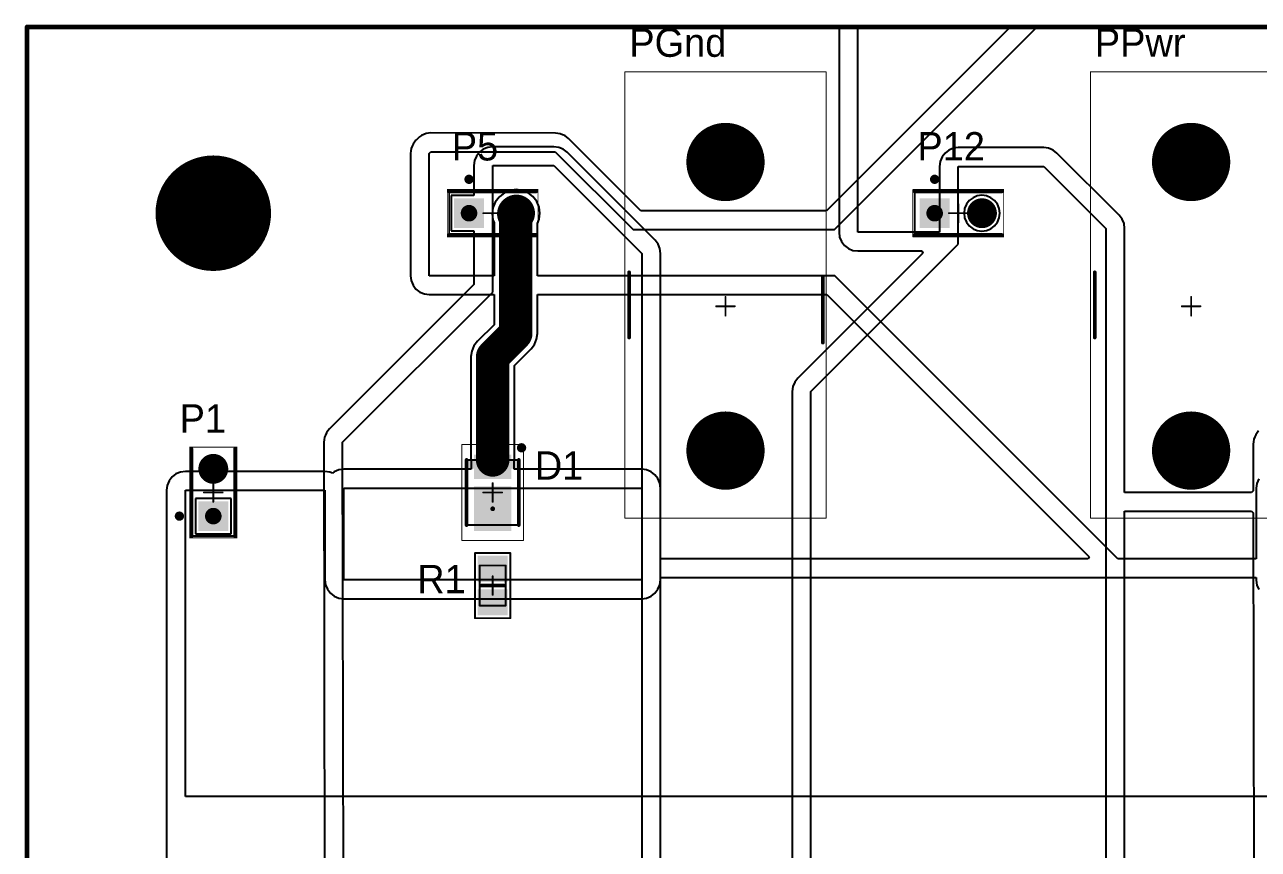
# Model space of a CAD drawing. Header units: millimetres. Extents: x -0.01 to 7.88, y -0.01 to 7.88.
# Drawn here: x -0.005 to 2.603, y 6.135 to 7.879 of the extents above; entities that cross this region are included whole.
import ezdxf

# ---------------------------------------------------------------- set-up
doc = ezdxf.new("R2010")
doc.units = ezdxf.units.MM
doc.header["$MEASUREMENT"] = 0
for name, color, linetype in [('BottomLayer', 5, 'Continuous'), ('BottomSolder', 6, 'Continuous'), ('Mechanical13', 56, 'Continuous'), ('Mechanical15', 56, 'Continuous'), ('Mechanical2', 216, 'Continuous'), ('MultiLayer', 9, 'Continuous'), ('PadHoleLayer', 156, 'Continuous'), ('TopLayer', 1, 'Continuous'), ('TopOverlay', 2, 'Continuous'), ('TopPaste', 8, 'Continuous'), ('TopSolder', 216, 'Continuous')]:
    doc.layers.add(name, color=color, linetype=linetype)

# ---------------------------------------------------------------- blocks, each defined once
blk = doc.blocks.new('B_____________1')
at = {"layer": 'BottomLayer', "const_width": 0.0787401}
for points in [[(-0.3444882, 0, 1), (-0.265748, 0, 1)], [(0.265748, 0, 1), (0.3444882, 0, 1)]]:
    blk.add_lwpolyline(points, format="xyb", close=True, dxfattribs=at)
at = {"layer": 'BottomSolder', "const_width": 0.0827401}
for points in [[(-0.3464882, 0, 1), (-0.263748, 0, 1)], [(0.263748, 0, 1), (0.3464882, 0, 1)]]:
    blk.add_lwpolyline(points, format="xyb", close=True, dxfattribs=at)
at = {"layer": 'Mechanical15'}
for points, const_width in [([(-0.4478346, 0.2125984), (0.496063, 0.2125984)], 0.0019685), ([(-0.4478346, 0.2125984), (-0.4478346, -0.2125984)], 0.0019685), ([(0.496063, 0.2125984), (0.496063, -0.2125984)], 0.0019685), ([(-0.0196851, 0), (0.019685, 0)], 0.003937), ([(0, 0.019685), (0, -0.0196851)], 0.003937), ([(-0.4478346, -0.2125984), (0.496063, -0.2125984)], 0.0019685)]:
    blk.add_lwpolyline(points, dxfattribs=dict(at, const_width=const_width))
for points, const_width in [([(-0.4483267, 0.2125984, 1), (-0.4473425, 0.2125984, 1)], 0.0009842), ([(-0.4483267, 0.2125984, 1), (-0.4473425, 0.2125984, 1)], 0.0009842), ([(0.4955709, 0.2125984, 1), (0.4965551, 0.2125984, 1)], 0.0009842), ([(0.4955709, 0.2125984, 1), (0.4965551, 0.2125984, 1)], 0.0009842), ([(-0.0206693, 0, 1), (-0.0187009, 0, 1)], 0.0019685), ([(-0.0009842, 0.019685, 1), (0.0009842, 0.019685, 1)], 0.0019685), ([(0.0187008, 0, 1), (0.0206692, 0, 1)], 0.0019685), ([(-0.0009842, -0.0196851, 1), (0.0009842, -0.0196851, 1)], 0.0019685), ([(-0.4483267, -0.2125984, 1), (-0.4473425, -0.2125984, 1)], 0.0009842), ([(-0.4483267, -0.2125984, 1), (-0.4473425, -0.2125984, 1)], 0.0009842), ([(0.4955709, -0.2125984, 1), (0.4965551, -0.2125984, 1)], 0.0009842), ([(0.4955709, -0.2125984, 1), (0.4965551, -0.2125984, 1)], 0.0009842)]:
    blk.add_lwpolyline(points, format="xyb", close=True, dxfattribs=dict(at, const_width=const_width))
at = {"layer": 'MultiLayer', "const_width": 0.0787401}
for points in [[(-0.3444882, 0, 1), (-0.265748, 0, 1)], [(0.265748, 0, 1), (0.3444882, 0, 1)]]:
    blk.add_lwpolyline(points, format="xyb", close=True, dxfattribs=at)
at = {"layer": 'PadHoleLayer', "const_width": 0.0374015}
for points in [[(-0.3238189, 0, 1), (-0.2864173, 0, 1)], [(0.2864173, 0, 1), (0.3238189, 0, 1)]]:
    blk.add_lwpolyline(points, format="xyb", close=True, dxfattribs=at)
at = {"layer": 'TopLayer', "const_width": 0.0787401}
for points in [[(-0.3444882, 0, 1), (-0.265748, 0, 1)], [(0.265748, 0, 1), (0.3444882, 0, 1)]]:
    blk.add_lwpolyline(points, format="xyb", close=True, dxfattribs=at)
at = {"layer": 'TopOverlay', "const_width": 0.007874}
for points in [[(-0.0659449, 0.2037402), (0.0718504, 0.2037402)], [(-0.0767717, -0.2057087), (0.0610236, -0.2057087)]]:
    blk.add_lwpolyline(points, dxfattribs=at)
at = {"layer": 'TopOverlay', "const_width": 0.003937}
for points in [[(-0.0679134, 0.2037402, 1), (-0.0639764, 0.2037402, 1)], [(0.0698819, 0.2037402, 1), (0.0738189, 0.2037402, 1)], [(-0.0787402, -0.2057087, 1), (-0.0748032, -0.2057087, 1)], [(0.0590551, -0.2057087, 1), (0.0629921, -0.2057087, 1)]]:
    blk.add_lwpolyline(points, format="xyb", close=True, dxfattribs=at)
at = {"layer": 'TopSolder', "const_width": 0.0827401}
for points in [[(-0.3464882, 0, 1), (-0.263748, 0, 1)], [(0.263748, 0, 1), (0.3464882, 0, 1)]]:
    blk.add_lwpolyline(points, format="xyb", close=True, dxfattribs=at)
blk = doc.blocks.new('B_____________2')
at = {"layer": 'BottomLayer', "const_width": 0.0787401}
for points in [[(-0.3444882, 0, 1), (-0.265748, 0, 1)], [(0.265748, 0, 1), (0.3444882, 0, 1)]]:
    blk.add_lwpolyline(points, format="xyb", close=True, dxfattribs=at)
at = {"layer": 'BottomSolder', "const_width": 0.0827401}
for points in [[(-0.3464882, 0, 1), (-0.263748, 0, 1)], [(0.263748, 0, 1), (0.3464882, 0, 1)]]:
    blk.add_lwpolyline(points, format="xyb", close=True, dxfattribs=at)
at = {"layer": 'Mechanical15'}
for points, const_width in [([(-0.4478346, 0.2125984), (0.496063, 0.2125984)], 0.0019685), ([(-0.4478346, 0.2125984), (-0.4478346, -0.2125984)], 0.0019685), ([(0.496063, 0.2125984), (0.496063, -0.2125984)], 0.0019685), ([(-0.0196851, 0), (0.019685, 0)], 0.003937), ([(0, 0.019685), (0, -0.0196851)], 0.003937), ([(-0.4478346, -0.2125984), (0.496063, -0.2125984)], 0.0019685)]:
    blk.add_lwpolyline(points, dxfattribs=dict(at, const_width=const_width))
for points, const_width in [([(-0.4483267, 0.2125984, 1), (-0.4473425, 0.2125984, 1)], 0.0009842), ([(-0.4483267, 0.2125984, 1), (-0.4473425, 0.2125984, 1)], 0.0009842), ([(0.4955709, 0.2125984, 1), (0.4965551, 0.2125984, 1)], 0.0009842), ([(0.4955709, 0.2125984, 1), (0.4965551, 0.2125984, 1)], 0.0009842), ([(-0.0206693, 0, 1), (-0.0187009, 0, 1)], 0.0019685), ([(-0.0009842, 0.019685, 1), (0.0009842, 0.019685, 1)], 0.0019685), ([(0.0187008, 0, 1), (0.0206692, 0, 1)], 0.0019685), ([(-0.0009842, -0.0196851, 1), (0.0009842, -0.0196851, 1)], 0.0019685), ([(-0.4483267, -0.2125984, 1), (-0.4473425, -0.2125984, 1)], 0.0009842), ([(-0.4483267, -0.2125984, 1), (-0.4473425, -0.2125984, 1)], 0.0009842), ([(0.4955709, -0.2125984, 1), (0.4965551, -0.2125984, 1)], 0.0009842), ([(0.4955709, -0.2125984, 1), (0.4965551, -0.2125984, 1)], 0.0009842)]:
    blk.add_lwpolyline(points, format="xyb", close=True, dxfattribs=dict(at, const_width=const_width))
at = {"layer": 'MultiLayer', "const_width": 0.0787401}
for points in [[(-0.3444882, 0, 1), (-0.265748, 0, 1)], [(0.265748, 0, 1), (0.3444882, 0, 1)]]:
    blk.add_lwpolyline(points, format="xyb", close=True, dxfattribs=at)
at = {"layer": 'PadHoleLayer', "const_width": 0.0374015}
for points in [[(-0.3238189, 0, 1), (-0.2864173, 0, 1)], [(0.2864173, 0, 1), (0.3238189, 0, 1)]]:
    blk.add_lwpolyline(points, format="xyb", close=True, dxfattribs=at)
at = {"layer": 'TopLayer', "const_width": 0.0787401}
for points in [[(-0.3444882, 0, 1), (-0.265748, 0, 1)], [(0.265748, 0, 1), (0.3444882, 0, 1)]]:
    blk.add_lwpolyline(points, format="xyb", close=True, dxfattribs=at)
at = {"layer": 'TopOverlay', "const_width": 0.007874}
for points in [[(-0.0659449, 0.2037402), (0.0718504, 0.2037402)], [(-0.0767717, -0.2057087), (0.0610236, -0.2057087)]]:
    blk.add_lwpolyline(points, dxfattribs=at)
at = {"layer": 'TopOverlay', "const_width": 0.003937}
for points in [[(-0.0679134, 0.2037402, 1), (-0.0639764, 0.2037402, 1)], [(0.0698819, 0.2037402, 1), (0.0738189, 0.2037402, 1)], [(-0.0787402, -0.2057087, 1), (-0.0748032, -0.2057087, 1)], [(0.0590551, -0.2057087, 1), (0.0629921, -0.2057087, 1)]]:
    blk.add_lwpolyline(points, format="xyb", close=True, dxfattribs=at)
at = {"layer": 'TopSolder', "const_width": 0.0827401}
for points in [[(-0.3464882, 0, 1), (-0.263748, 0, 1)], [(0.263748, 0, 1), (0.3464882, 0, 1)]]:
    blk.add_lwpolyline(points, format="xyb", close=True, dxfattribs=at)
blk = doc.blocks.new('6_0805_N_44')
at = {"layer": 'Mechanical13', "const_width": 0.003937}
for points in [[(-0.0423228, 0.0275592), (0.0423229, 0.0275592)], [(-0.0423228, 0.0275592), (-0.0423228, -0.0275589)], [(0.0423229, 0.0275592), (0.0423229, -0.0275589)], [(-0.0423228, -0.0275589), (0.0423229, -0.0275589)]]:
    blk.add_lwpolyline(points, dxfattribs=at)
at = {"layer": 'Mechanical13', "const_width": 0.0019685}
for points in [[(-0.043307, 0.0275592, 1), (-0.0413386, 0.0275592, 1)], [(-0.043307, 0.0275592, 1), (-0.0413386, 0.0275592, 1)], [(0.0413387, 0.0275592, 1), (0.0433071, 0.0275592, 1)], [(0.0413387, 0.0275592, 1), (0.0433071, 0.0275592, 1)], [(-0.043307, -0.0275589, 1), (-0.0413386, -0.0275589, 1)], [(-0.043307, -0.0275589, 1), (-0.0413386, -0.0275589, 1)], [(0.0413387, -0.0275589, 1), (0.0433071, -0.0275589, 1)], [(0.0413387, -0.0275589, 1), (0.0433071, -0.0275589, 1)]]:
    blk.add_lwpolyline(points, format="xyb", close=True, dxfattribs=at)
at = {"layer": 'Mechanical15', "const_width": 0.003937}
for points in [[(-0.0688976, 0.0374017), (0.0688977, 0.0374017)], [(-0.0688976, 0.0374017), (-0.0688976, -0.0374014)], [(0.0688977, 0.0374017), (0.0688977, -0.0374014)], [(-0.019685, 1e-07), (0.0196851, 1e-07)], [(1e-07, 0.0196852), (1e-07, -0.0196849)], [(-0.0688976, -0.0374014), (0.0688977, -0.0374014)]]:
    blk.add_lwpolyline(points, dxfattribs=at)
at = {"layer": 'Mechanical15', "const_width": 0.0019685}
for points in [[(-0.0698818, 0.0374017, 1), (-0.0679134, 0.0374017, 1)], [(-0.0698818, 0.0374017, 1), (-0.0679134, 0.0374017, 1)], [(0.0679135, 0.0374017, 1), (0.0698819, 0.0374017, 1)], [(0.0679135, 0.0374017, 1), (0.0698819, 0.0374017, 1)], [(-0.0206692, 1e-07, 1), (-0.0187008, 1e-07, 1)], [(-0.0009841, 0.0196852, 1), (0.0009843, 0.0196852, 1)], [(0.0187009, 1e-07, 1), (0.0206693, 1e-07, 1)], [(-0.0009841, -0.0196849, 1), (0.0009843, -0.0196849, 1)], [(-0.0698818, -0.0374014, 1), (-0.0679134, -0.0374014, 1)], [(-0.0698818, -0.0374014, 1), (-0.0679134, -0.0374014, 1)], [(0.0679135, -0.0374014, 1), (0.0698819, -0.0374014, 1)], [(0.0679135, -0.0374014, 1), (0.0698819, -0.0374014, 1)]]:
    blk.add_lwpolyline(points, format="xyb", close=True, dxfattribs=at)
at = {"layer": 'TopLayer'}
for points in [[(-0.011811, -0.0275589), (-0.011811, 0.0275591), (-0.059055, -0.0275589), (-0.059055, 0.0275591)], [(0.0590551, -0.0275589), (0.0590551, 0.0275591), (0.0118111, -0.0275589), (0.0118111, 0.0275591)]]:
    blk.add_solid(points, dxfattribs=at)
at = {"layer": 'TopOverlay', "const_width": 0.007874}
blk.add_lwpolyline([(0, 0.023622), (0, -0.023622)], dxfattribs=at)
at = {"layer": 'TopOverlay', "const_width": 0.003937}
for points in [[(-0.0019685, 0.023622, 1), (0.0019685, 0.023622, 1)], [(-0.0019685, -0.023622, 1), (0.0019685, -0.023622, 1)]]:
    blk.add_lwpolyline(points, format="xyb", close=True, dxfattribs=at)
at = {"layer": 'TopPaste'}
for points in [[(-0.011811, -0.0275589), (-0.011811, 0.0275591), (-0.059055, -0.0275589), (-0.059055, 0.0275591)], [(0.0590551, -0.0275589), (0.0590551, 0.0275591), (0.0118111, -0.0275589), (0.0118111, 0.0275591)]]:
    blk.add_solid(points, dxfattribs=at)
at = {"layer": 'TopSolder'}
for points in [[(-0.007811, -0.0315589), (-0.007811, 0.0315591), (-0.063055, -0.0315589), (-0.063055, 0.0315591)], [(0.0630551, -0.0315589), (0.0630551, 0.0315591), (0.0078111, -0.0315589), (0.0078111, 0.0315591)]]:
    blk.add_solid(points, dxfattribs=at)
blk = doc.blocks.new('TECO_5_146280_2_V_51')
at = {"layer": 'BottomLayer', "const_width": 0.027559}
blk.add_lwpolyline([(0.0362205, 0, 1), (0.0637795, 0, 1)], format="xyb", close=True, dxfattribs=at)
at = {"layer": 'BottomLayer'}
blk.add_solid([(-0.077559, -0.027559), (-0.022441, -0.027559), (-0.077559, 0.027559), (-0.022441, 0.027559)], dxfattribs=at)
at = {"layer": 'BottomSolder', "const_width": 0.031559}
blk.add_lwpolyline([(0.0342205, 0, 1), (0.0657795, 0, 1)], format="xyb", close=True, dxfattribs=at)
at = {"layer": 'BottomSolder'}
blk.add_solid([(-0.081559, -0.031559), (-0.018441, -0.031559), (-0.081559, 0.031559), (-0.018441, 0.031559)], dxfattribs=at)
at = {"layer": 'Mechanical13', "const_width": 0.003937}
for points in [[(-0.0919291, -0.046063), (-0.0919291, 0.046063)], [(-0.0919291, 0.046063), (0.0919291, 0.046063)], [(-0.0919291, -0.046063), (0.0919291, -0.046063)]]:
    blk.add_lwpolyline(points, dxfattribs=at)
at = {"layer": 'Mechanical13', "const_width": 0.0019685}
for points in [[(-0.0929133, 0.046063, 1), (-0.0909449, 0.046063, 1)], [(-0.0929133, 0.046063, 1), (-0.0909449, 0.046063, 1)], [(0.0909449, 0.046063, 1), (0.0929133, 0.046063, 1)], [(-0.0929133, -0.046063, 1), (-0.0909449, -0.046063, 1)], [(-0.0929133, -0.046063, 1), (-0.0909449, -0.046063, 1)], [(0.0909449, -0.046063, 1), (0.0929133, -0.046063, 1)]]:
    blk.add_lwpolyline(points, format="xyb", close=True, dxfattribs=at)
at = {"layer": 'Mechanical15'}
for points, const_width in [([(-0.0958661, -0.05), (-0.0958661, 0.05)], 0.0019685), ([(-0.0958661, 0.05), (0.0958661, 0.05)], 0.0019685), ([(0.0958661, -0.05), (0.0958661, 0.05)], 0.0019685), ([(-0.019685, 0), (0.019685, 0)], 0.003937), ([(0, -0.019685), (0, 0.019685)], 0.003937), ([(-0.0958661, -0.05), (0.0958661, -0.05)], 0.0019685)]:
    blk.add_lwpolyline(points, dxfattribs=dict(at, const_width=const_width))
for points, const_width in [([(-0.0963582, 0.05, 1), (-0.095374, 0.05, 1)], 0.0009842), ([(-0.0963582, 0.05, 1), (-0.095374, 0.05, 1)], 0.0009842), ([(0.095374, 0.05, 1), (0.0963582, 0.05, 1)], 0.0009842), ([(0.095374, 0.05, 1), (0.0963582, 0.05, 1)], 0.0009842), ([(-0.0206692, 0, 1), (-0.0187008, 0, 1)], 0.0019685), ([(-0.0009842, 0.019685, 1), (0.0009842, 0.019685, 1)], 0.0019685), ([(0.0187008, 0, 1), (0.0206692, 0, 1)], 0.0019685), ([(-0.0009842, -0.019685, 1), (0.0009842, -0.019685, 1)], 0.0019685), ([(-0.0963582, -0.05, 1), (-0.095374, -0.05, 1)], 0.0009842), ([(-0.0963582, -0.05, 1), (-0.095374, -0.05, 1)], 0.0009842), ([(0.095374, -0.05, 1), (0.0963582, -0.05, 1)], 0.0009842), ([(0.095374, -0.05, 1), (0.0963582, -0.05, 1)], 0.0009842)]:
    blk.add_lwpolyline(points, format="xyb", close=True, dxfattribs=dict(at, const_width=const_width))
at = {"layer": 'MultiLayer', "const_width": 0.027559}
blk.add_lwpolyline([(0.0362205, 0, 1), (0.0637795, 0, 1)], format="xyb", close=True, dxfattribs=at)
at = {"layer": 'MultiLayer'}
blk.add_solid([(-0.077559, -0.027559), (-0.022441, -0.027559), (-0.077559, 0.027559), (-0.022441, 0.027559)], dxfattribs=at)
at = {"layer": 'PadHoleLayer', "const_width": 0.0175197}
for points in [[(-0.0587598, 0, 1), (-0.0412402, 0, 1)], [(0.0412402, 0, 1), (0.0587598, 0, 1)]]:
    blk.add_lwpolyline(points, format="xyb", close=True, dxfattribs=at)
at = {"layer": 'TopLayer', "const_width": 0.027559}
blk.add_lwpolyline([(0.0362205, 0, 1), (0.0637795, 0, 1)], format="xyb", close=True, dxfattribs=at)
at = {"layer": 'TopLayer'}
blk.add_solid([(-0.077559, -0.027559), (-0.022441, -0.027559), (-0.077559, 0.027559), (-0.022441, 0.027559)], dxfattribs=at)
at = {"layer": 'TopOverlay'}
for points, const_width in [([(-0.0450787, 0.0716535, 1), (-0.0549213, 0.0716535, 1)], 0.0098425), ([(-0.0573819, 0.0716535, 1), (-0.0524607, 0.0716535, 1)], 0.0049212), ([(-0.0475393, 0.0716535, 1), (-0.0426181, 0.0716535, 1)], 0.0049212), ([(-0.0938976, 0.046063, 1), (-0.0899606, 0.046063, 1)], 0.003937), ([(0.0899606, 0.046063, 1), (0.0938976, 0.046063, 1)], 0.003937), ([(-0.0938976, -0.046063, 1), (-0.0899606, -0.046063, 1)], 0.003937), ([(0.0899606, -0.046063, 1), (0.0938976, -0.046063, 1)], 0.003937)]:
    blk.add_lwpolyline(points, format="xyb", close=True, dxfattribs=dict(at, const_width=const_width))
at = {"layer": 'TopOverlay', "const_width": 0.007874}
for points in [[(-0.0919291, 0.046063), (0.0919291, 0.046063)], [(-0.0919291, -0.046063), (0.0919291, -0.046063)]]:
    blk.add_lwpolyline(points, dxfattribs=at)
at = {"layer": 'TopSolder', "const_width": 0.031559}
blk.add_lwpolyline([(0.0342205, 0, 1), (0.0657795, 0, 1)], format="xyb", close=True, dxfattribs=at)
at = {"layer": 'TopSolder'}
blk.add_solid([(-0.081559, -0.031559), (-0.018441, -0.031559), (-0.081559, 0.031559), (-0.018441, 0.031559)], dxfattribs=at)
blk = doc.blocks.new('TECO_5_146280_2_V_58')
at = {"layer": 'BottomLayer', "const_width": 0.027559}
blk.add_lwpolyline([(0.0362205, 0, 1), (0.0637795, 0, 1)], format="xyb", close=True, dxfattribs=at)
at = {"layer": 'BottomLayer'}
blk.add_solid([(-0.077559, -0.027559), (-0.022441, -0.027559), (-0.077559, 0.027559), (-0.022441, 0.027559)], dxfattribs=at)
at = {"layer": 'BottomSolder', "const_width": 0.031559}
blk.add_lwpolyline([(0.0342205, 0, 1), (0.0657795, 0, 1)], format="xyb", close=True, dxfattribs=at)
at = {"layer": 'BottomSolder'}
blk.add_solid([(-0.081559, -0.031559), (-0.018441, -0.031559), (-0.081559, 0.031559), (-0.018441, 0.031559)], dxfattribs=at)
at = {"layer": 'Mechanical13', "const_width": 0.003937}
for points in [[(-0.0919291, -0.046063), (-0.0919291, 0.046063)], [(-0.0919291, 0.046063), (0.0919291, 0.046063)], [(-0.0919291, -0.046063), (0.0919291, -0.046063)]]:
    blk.add_lwpolyline(points, dxfattribs=at)
at = {"layer": 'Mechanical13', "const_width": 0.0019685}
for points in [[(-0.0929133, 0.046063, 1), (-0.0909449, 0.046063, 1)], [(-0.0929133, 0.046063, 1), (-0.0909449, 0.046063, 1)], [(0.0909449, 0.046063, 1), (0.0929133, 0.046063, 1)], [(-0.0929133, -0.046063, 1), (-0.0909449, -0.046063, 1)], [(-0.0929133, -0.046063, 1), (-0.0909449, -0.046063, 1)], [(0.0909449, -0.046063, 1), (0.0929133, -0.046063, 1)]]:
    blk.add_lwpolyline(points, format="xyb", close=True, dxfattribs=at)
at = {"layer": 'Mechanical15'}
for points, const_width in [([(-0.0958661, -0.05), (-0.0958661, 0.05)], 0.0019685), ([(-0.0958661, 0.05), (0.0958661, 0.05)], 0.0019685), ([(0.0958661, -0.05), (0.0958661, 0.05)], 0.0019685), ([(-0.019685, 0), (0.019685, 0)], 0.003937), ([(0, -0.019685), (0, 0.019685)], 0.003937), ([(-0.0958661, -0.05), (0.0958661, -0.05)], 0.0019685)]:
    blk.add_lwpolyline(points, dxfattribs=dict(at, const_width=const_width))
for points, const_width in [([(-0.0963582, 0.05, 1), (-0.095374, 0.05, 1)], 0.0009842), ([(-0.0963582, 0.05, 1), (-0.095374, 0.05, 1)], 0.0009842), ([(0.095374, 0.05, 1), (0.0963582, 0.05, 1)], 0.0009842), ([(0.095374, 0.05, 1), (0.0963582, 0.05, 1)], 0.0009842), ([(-0.0206692, 0, 1), (-0.0187008, 0, 1)], 0.0019685), ([(-0.0009842, 0.019685, 1), (0.0009842, 0.019685, 1)], 0.0019685), ([(0.0187008, 0, 1), (0.0206692, 0, 1)], 0.0019685), ([(-0.0009842, -0.019685, 1), (0.0009842, -0.019685, 1)], 0.0019685), ([(-0.0963582, -0.05, 1), (-0.095374, -0.05, 1)], 0.0009842), ([(-0.0963582, -0.05, 1), (-0.095374, -0.05, 1)], 0.0009842), ([(0.095374, -0.05, 1), (0.0963582, -0.05, 1)], 0.0009842), ([(0.095374, -0.05, 1), (0.0963582, -0.05, 1)], 0.0009842)]:
    blk.add_lwpolyline(points, format="xyb", close=True, dxfattribs=dict(at, const_width=const_width))
at = {"layer": 'MultiLayer', "const_width": 0.027559}
blk.add_lwpolyline([(0.0362205, 0, 1), (0.0637795, 0, 1)], format="xyb", close=True, dxfattribs=at)
at = {"layer": 'MultiLayer'}
blk.add_solid([(-0.077559, -0.027559), (-0.022441, -0.027559), (-0.077559, 0.027559), (-0.022441, 0.027559)], dxfattribs=at)
at = {"layer": 'PadHoleLayer', "const_width": 0.0175197}
for points in [[(-0.0587598, 0, 1), (-0.0412402, 0, 1)], [(0.0412402, 0, 1), (0.0587598, 0, 1)]]:
    blk.add_lwpolyline(points, format="xyb", close=True, dxfattribs=at)
at = {"layer": 'TopLayer', "const_width": 0.027559}
blk.add_lwpolyline([(0.0362205, 0, 1), (0.0637795, 0, 1)], format="xyb", close=True, dxfattribs=at)
at = {"layer": 'TopLayer'}
blk.add_solid([(-0.077559, -0.027559), (-0.022441, -0.027559), (-0.077559, 0.027559), (-0.022441, 0.027559)], dxfattribs=at)
at = {"layer": 'TopOverlay'}
for points, const_width in [([(-0.0450787, 0.0716535, 1), (-0.0549213, 0.0716535, 1)], 0.0098425), ([(-0.0573819, 0.0716535, 1), (-0.0524607, 0.0716535, 1)], 0.0049212), ([(-0.0475393, 0.0716535, 1), (-0.0426181, 0.0716535, 1)], 0.0049212), ([(-0.0938976, 0.046063, 1), (-0.0899606, 0.046063, 1)], 0.003937), ([(0.0899606, 0.046063, 1), (0.0938976, 0.046063, 1)], 0.003937), ([(-0.0938976, -0.046063, 1), (-0.0899606, -0.046063, 1)], 0.003937), ([(0.0899606, -0.046063, 1), (0.0938976, -0.046063, 1)], 0.003937)]:
    blk.add_lwpolyline(points, format="xyb", close=True, dxfattribs=dict(at, const_width=const_width))
at = {"layer": 'TopOverlay', "const_width": 0.007874}
for points in [[(-0.0919291, 0.046063), (0.0919291, 0.046063)], [(-0.0919291, -0.046063), (0.0919291, -0.046063)]]:
    blk.add_lwpolyline(points, dxfattribs=at)
at = {"layer": 'TopSolder', "const_width": 0.031559}
blk.add_lwpolyline([(0.0342205, 0, 1), (0.0657795, 0, 1)], format="xyb", close=True, dxfattribs=at)
at = {"layer": 'TopSolder'}
blk.add_solid([(-0.081559, -0.031559), (-0.018441, -0.031559), (-0.081559, 0.031559), (-0.018441, 0.031559)], dxfattribs=at)
blk = doc.blocks.new('TECO_5_146280_2_V_62')
at = {"layer": 'BottomLayer', "const_width": 0.027559}
blk.add_lwpolyline([(0.0362205, 0, 1), (0.0637795, 0, 1)], format="xyb", close=True, dxfattribs=at)
at = {"layer": 'BottomLayer'}
blk.add_solid([(-0.077559, -0.027559), (-0.022441, -0.027559), (-0.077559, 0.027559), (-0.022441, 0.027559)], dxfattribs=at)
at = {"layer": 'BottomSolder', "const_width": 0.031559}
blk.add_lwpolyline([(0.0342205, 0, 1), (0.0657795, 0, 1)], format="xyb", close=True, dxfattribs=at)
at = {"layer": 'BottomSolder'}
blk.add_solid([(-0.081559, -0.031559), (-0.018441, -0.031559), (-0.081559, 0.031559), (-0.018441, 0.031559)], dxfattribs=at)
at = {"layer": 'Mechanical13', "const_width": 0.003937}
for points in [[(-0.0919291, 0.046063), (-0.0919291, -0.046063)], [(-0.0919291, 0.046063), (0.0919291, 0.046063)], [(-0.0919291, -0.046063), (0.0919291, -0.046063)]]:
    blk.add_lwpolyline(points, dxfattribs=at)
at = {"layer": 'Mechanical13', "const_width": 0.0019685}
for points in [[(-0.0929133, 0.046063, 1), (-0.0909449, 0.046063, 1)], [(-0.0929133, 0.046063, 1), (-0.0909449, 0.046063, 1)], [(0.0909449, 0.046063, 1), (0.0929133, 0.046063, 1)], [(-0.0929133, -0.046063, 1), (-0.0909449, -0.046063, 1)], [(-0.0929133, -0.046063, 1), (-0.0909449, -0.046063, 1)], [(0.0909449, -0.046063, 1), (0.0929133, -0.046063, 1)]]:
    blk.add_lwpolyline(points, format="xyb", close=True, dxfattribs=at)
at = {"layer": 'Mechanical15'}
for points, const_width in [([(-0.0958661, 0.05), (-0.0958661, -0.05)], 0.0019685), ([(-0.0958661, 0.05), (0.0958661, 0.05)], 0.0019685), ([(0.0958661, 0.05), (0.0958661, -0.05)], 0.0019685), ([(-0.019685, 0), (0.019685, 0)], 0.003937), ([(0, 0.019685), (0, -0.019685)], 0.003937), ([(-0.0958661, -0.05), (0.0958661, -0.05)], 0.0019685)]:
    blk.add_lwpolyline(points, dxfattribs=dict(at, const_width=const_width))
for points, const_width in [([(-0.0963582, 0.05, 1), (-0.095374, 0.05, 1)], 0.0009842), ([(-0.0963582, 0.05, 1), (-0.095374, 0.05, 1)], 0.0009842), ([(0.095374, 0.05, 1), (0.0963582, 0.05, 1)], 0.0009842), ([(0.095374, 0.05, 1), (0.0963582, 0.05, 1)], 0.0009842), ([(-0.0206692, 0, 1), (-0.0187008, 0, 1)], 0.0019685), ([(-0.0009842, 0.019685, 1), (0.0009842, 0.019685, 1)], 0.0019685), ([(0.0187008, 0, 1), (0.0206692, 0, 1)], 0.0019685), ([(-0.0009842, -0.019685, 1), (0.0009842, -0.019685, 1)], 0.0019685), ([(-0.0963582, -0.05, 1), (-0.095374, -0.05, 1)], 0.0009842), ([(-0.0963582, -0.05, 1), (-0.095374, -0.05, 1)], 0.0009842), ([(0.095374, -0.05, 1), (0.0963582, -0.05, 1)], 0.0009842), ([(0.095374, -0.05, 1), (0.0963582, -0.05, 1)], 0.0009842)]:
    blk.add_lwpolyline(points, format="xyb", close=True, dxfattribs=dict(at, const_width=const_width))
at = {"layer": 'MultiLayer', "const_width": 0.027559}
blk.add_lwpolyline([(0.0362205, 0, 1), (0.0637795, 0, 1)], format="xyb", close=True, dxfattribs=at)
at = {"layer": 'MultiLayer'}
blk.add_solid([(-0.077559, -0.027559), (-0.022441, -0.027559), (-0.077559, 0.027559), (-0.022441, 0.027559)], dxfattribs=at)
at = {"layer": 'PadHoleLayer', "const_width": 0.0175197}
for points in [[(-0.0587598, 0, 1), (-0.0412402, 0, 1)], [(0.0412402, 0, 1), (0.0587598, 0, 1)]]:
    blk.add_lwpolyline(points, format="xyb", close=True, dxfattribs=at)
at = {"layer": 'TopLayer', "const_width": 0.027559}
blk.add_lwpolyline([(0.0362205, 0, 1), (0.0637795, 0, 1)], format="xyb", close=True, dxfattribs=at)
at = {"layer": 'TopLayer'}
blk.add_solid([(-0.077559, -0.027559), (-0.022441, -0.027559), (-0.077559, 0.027559), (-0.022441, 0.027559)], dxfattribs=at)
at = {"layer": 'TopOverlay'}
for points, const_width in [([(-0.0450787, 0.0716535, 1), (-0.0549213, 0.0716535, 1)], 0.0098425), ([(-0.0573819, 0.0716535, 1), (-0.0524607, 0.0716535, 1)], 0.0049212), ([(-0.0475393, 0.0716535, 1), (-0.0426181, 0.0716535, 1)], 0.0049212), ([(-0.0938976, 0.046063, 1), (-0.0899606, 0.046063, 1)], 0.003937), ([(0.0899606, 0.046063, 1), (0.0938976, 0.046063, 1)], 0.003937), ([(-0.0938976, -0.046063, 1), (-0.0899606, -0.046063, 1)], 0.003937), ([(0.0899606, -0.046063, 1), (0.0938976, -0.046063, 1)], 0.003937)]:
    blk.add_lwpolyline(points, format="xyb", close=True, dxfattribs=dict(at, const_width=const_width))
at = {"layer": 'TopOverlay', "const_width": 0.007874}
for points in [[(-0.0919291, 0.046063), (0.0919291, 0.046063)], [(-0.0919291, -0.046063), (0.0919291, -0.046063)]]:
    blk.add_lwpolyline(points, dxfattribs=at)
at = {"layer": 'TopSolder', "const_width": 0.031559}
blk.add_lwpolyline([(0.0342205, 0, 1), (0.0657795, 0, 1)], format="xyb", close=True, dxfattribs=at)
at = {"layer": 'TopSolder'}
blk.add_solid([(-0.081559, -0.031559), (-0.018441, -0.031559), (-0.081559, 0.031559), (-0.018441, 0.031559)], dxfattribs=at)
blk = doc.blocks.new('DIOM3528X07N_98')
at = {"layer": 'Mechanical13', "const_width": 0.003937}
for points in [[(0.0688976, 0.0551181), (-0.0688977, 0.0551181)], [(-0.0688977, -0.0551181), (-0.0688977, 0.0551181)], [(0.0688976, -0.0551181), (0.0688976, 0.0551181)], [(0.0688976, -0.0551181), (-0.0688977, -0.0551181)]]:
    blk.add_lwpolyline(points, dxfattribs=at)
at = {"layer": 'Mechanical13', "const_width": 0.0019685}
for points in [[(-0.0698819, 0.0551181, 1), (-0.0679135, 0.0551181, 1)], [(-0.0698819, 0.0551181, 1), (-0.0679135, 0.0551181, 1)], [(0.0679134, 0.0551181, 1), (0.0698818, 0.0551181, 1)], [(0.0679134, 0.0551181, 1), (0.0698818, 0.0551181, 1)], [(-0.0698819, -0.0551181, 1), (-0.0679135, -0.0551181, 1)], [(-0.0698819, -0.0551181, 1), (-0.0679135, -0.0551181, 1)], [(0.0679134, -0.0551181, 1), (0.0698818, -0.0551181, 1)], [(0.0679134, -0.0551181, 1), (0.0698818, -0.0551181, 1)]]:
    blk.add_lwpolyline(points, format="xyb", close=True, dxfattribs=at)
at = {"layer": 'Mechanical13'}
blk.add_solid([(-0.0688976, -0.0551182), (-0.0503642, -0.0551182), (-0.0688976, 0.055118), (-0.0503642, 0.055118)], dxfattribs=at)
at = {"layer": 'Mechanical15'}
for points, const_width in [([(0.1013779, 0.0649606), (-0.101378, 0.0649606)], 0.0019685), ([(-0.101378, -0.0649607), (-0.101378, 0.0649606)], 0.0019685), ([(0.1013779, -0.0649607), (0.1013779, 0.0649606)], 0.0019685), ([(0.019685, 0), (-0.0196851, 0)], 0.003937), ([(0, -0.0196851), (0, 0.019685)], 0.003937), ([(0.1013779, -0.0649607), (-0.101378, -0.0649607)], 0.0019685)]:
    blk.add_lwpolyline(points, dxfattribs=dict(at, const_width=const_width))
for points, const_width in [([(-0.1018701, 0.0649606, 1), (-0.1008859, 0.0649606, 1)], 0.0009842), ([(-0.1018701, 0.0649606, 1), (-0.1008859, 0.0649606, 1)], 0.0009842), ([(0.1008858, 0.0649606, 1), (0.10187, 0.0649606, 1)], 0.0009842), ([(0.1008858, 0.0649606, 1), (0.10187, 0.0649606, 1)], 0.0009842), ([(-0.0206693, 0, 1), (-0.0187009, 0, 1)], 0.0019685), ([(-0.0009842, 0.019685, 1), (0.0009842, 0.019685, 1)], 0.0019685), ([(0.0187008, 0, 1), (0.0206692, 0, 1)], 0.0019685), ([(-0.0009842, -0.0196851, 1), (0.0009842, -0.0196851, 1)], 0.0019685), ([(-0.1018701, -0.0649607, 1), (-0.1008859, -0.0649607, 1)], 0.0009842), ([(-0.1018701, -0.0649607, 1), (-0.1008859, -0.0649607, 1)], 0.0009842), ([(0.1008858, -0.0649607, 1), (0.10187, -0.0649607, 1)], 0.0009842), ([(0.1008858, -0.0649607, 1), (0.10187, -0.0649607, 1)], 0.0009842)]:
    blk.add_lwpolyline(points, format="xyb", close=True, dxfattribs=dict(at, const_width=const_width))
at = {"layer": 'TopLayer'}
for points in [[(-0.0324804, -0.035433), (-0.0324804, 0.035433), (-0.0757874, -0.035433), (-0.0757874, 0.035433)], [(0.0777559, -0.035433), (0.0777559, 0.035433), (-0.0088583, -0.035433), (-0.0088583, 0.035433)]]:
    blk.add_solid(points, dxfattribs=at)
at = {"layer": 'TopOverlay'}
for points, const_width in [([(-0.0895669, 0.0610236, 1), (-0.0994095, 0.0610236, 1)], 0.0098425), ([(-0.1018701, 0.0610236, 1), (-0.0969489, 0.0610236, 1)], 0.0049212), ([(-0.0920275, 0.0610236, 1), (-0.0871063, 0.0610236, 1)], 0.0049212), ([(-0.0708662, 0.0551181, 1), (-0.0669292, 0.0551181, 1)], 0.003937), ([(0.0669291, 0.0551181, 1), (0.0708661, 0.0551181, 1)], 0.003937), ([(-0.0708662, -0.0551181, 1), (-0.0669292, -0.0551181, 1)], 0.003937), ([(0.0669291, -0.0551181, 1), (0.0708661, -0.0551181, 1)], 0.003937)]:
    blk.add_lwpolyline(points, format="xyb", close=True, dxfattribs=dict(at, const_width=const_width))
at = {"layer": 'TopOverlay', "const_width": 0.007874}
for points in [[(0.0688976, 0.0551181), (-0.0688977, 0.0551181)], [(0.0688976, -0.0551181), (-0.0688977, -0.0551181)]]:
    blk.add_lwpolyline(points, dxfattribs=at)
at = {"layer": 'TopPaste'}
for points in [[(-0.0324804, -0.035433), (-0.0324804, 0.035433), (-0.0757874, -0.035433), (-0.0757874, 0.035433)], [(0.0777559, -0.035433), (0.0777559, 0.035433), (-0.0088583, -0.035433), (-0.0088583, 0.035433)]]:
    blk.add_solid(points, dxfattribs=at)
at = {"layer": 'TopSolder'}
for points in [[(-0.0284804, -0.039433), (-0.0284804, 0.039433), (-0.0797874, -0.039433), (-0.0797874, 0.039433)], [(0.0817559, -0.039433), (0.0817559, 0.039433), (-0.0128583, -0.039433), (-0.0128583, 0.039433)]]:
    blk.add_solid(points, dxfattribs=at)

msp = doc.modelspace()

# ---------------------------------------------------------------- linework, layer by layer
at = {"layer": 'BottomLayer'}
for p, q in [((0, 0), (0, 7.8740157)), ((0, 7.8740157), (1.7126617, 7.8740157)), ((1.7126617, 7.8740157), (1.7163368, 7.8699047)), ((1.7163368, 7.8699047), (1.7163368, 7.4401336)), ((1.7560466, 7.8699048), (1.7608849, 7.8740155)), ((1.7560466, 7.4401336), (1.7560466, 7.8699048)), ((1.7608849, 7.8740155), (7.0866142, 7.8736316)), ((0.964397, 7.6155771), (0.9561728, 7.6092665)), ((0.9739742, 7.6195441), (0.964397, 7.6155771)), ((0.9842519, 7.6208972), (0.9739742, 7.6195441)), ((1.1135986, 7.6208973), (0.9842519, 7.6208972)), ((1.123876, 7.6195443), (1.1135986, 7.6208973)), ((1.1334535, 7.6155772), (1.123876, 7.6195443)), ((1.1416775, 7.6092668), (1.1334535, 7.6155772)), ((1.9582262, 7.6177239), (1.948649, 7.6137569)), ((1.9685039, 7.619077), (1.9582262, 7.6177239)), ((2.1489793, 7.619077), (1.9685039, 7.619077)), ((2.159257, 7.6177239), (2.1489793, 7.619077)), ((2.1688342, 7.6137569), (2.159257, 7.6177239)), ((0.9458952, 7.5914651), (0.9445421, 7.5811874)), ((0.9498622, 7.6010423), (0.9458952, 7.5914651)), ((0.9561728, 7.6092665), (0.9498622, 7.6010423)), ((1.3275859, 7.4233607), (1.1416775, 7.6092668)), ((1.9301472, 7.5896449), (1.9287941, 7.5793672)), ((1.9341142, 7.5992221), (1.9301472, 7.5896449)), ((1.9404248, 7.6074463), (1.9341142, 7.5992221)), ((1.948649, 7.6137569), (1.9404248, 7.6074463)), ((2.1770584, 7.6074463), (2.1688342, 7.6137569)), ((2.3084705, 7.4760341), (2.1770584, 7.6074463)), ((0.9445421, 7.5811874), (0.9445421, 7.517874)), ((0.9842519, 7.5811874), (1.1135986, 7.5811875)), ((0.984252, 7.313335), (0.9842519, 7.5811874)), ((1.1135986, 7.5811875), (1.2995072, 7.3952813)), ((1.9287941, 7.5793672), (1.9287941, 7.4401336)), ((1.9685039, 7.4147048), (1.9685039, 7.5793672)), ((1.9685039, 7.5793672), (2.1489793, 7.5793672)), ((2.1489793, 7.5793672), (2.2803918, 7.4479547)), ((0.9445421, 7.517874), (0.896693, 7.517874)), ((0.896693, 7.517874), (0.896693, 7.442756)), ((2.3084709, 7.4760338), (2.3084705, 7.4760341)), ((2.3147815, 7.4678096), (2.3084709, 7.4760338)), ((2.3187485, 7.4582324), (2.3147815, 7.4678096)), ((2.3201016, 7.4479547), (2.3187485, 7.4582324)), ((0.896693, 7.442756), (0.9445422, 7.442756)), ((0.9445422, 7.442756), (0.9445422, 7.3297834)), ((1.7163368, 7.4401336), (1.7176899, 7.4298559)), ((1.9287941, 7.4401336), (1.7560466, 7.4401336)), ((2.2803918, 7.4479547), (2.2803918, 1.9508418)), ((2.3201016, 6.8897638), (2.3201016, 7.4479547)), ((1.3275863, 7.4233604), (1.3275859, 7.4233607)), ((1.3338969, 7.4151362), (1.3275863, 7.4233604)), ((1.3378639, 7.4055592), (1.3338969, 7.4151362)), ((1.657071, 7.1032719), (1.9685039, 7.4147048)), ((1.7176899, 7.4298559), (1.7216569, 7.4202787)), ((1.7216569, 7.4202787), (1.7279675, 7.4120545)), ((1.7279675, 7.4120545), (1.7361917, 7.4057439)), ((1.2995072, 7.3952813), (1.2995072, 1.0505941)), ((1.3392171, 7.3952815), (1.3378639, 7.4055592)), ((1.339217, 7.3952807), (1.3392171, 7.3952815)), ((1.339217, 1.0505941), (1.339217, 7.3952807)), ((1.8934453, 7.3958044), (1.6289919, 7.131351)), ((1.7361917, 7.4057439), (1.7457689, 7.4017769)), ((1.7457689, 7.4017769), (1.7560466, 7.4004238)), ((1.7560466, 7.4004238), (1.8915319, 7.4004238)), ((1.8915319, 7.4004238), (1.8934453, 7.3958044)), ((0.9445422, 7.3297834), (0.6390804, 7.0243215)), ((0.6671595, 6.9962424), (0.984252, 7.313335)), ((1.6226813, 7.1231268), (1.6187143, 7.1135496)), ((1.6289919, 7.131351), (1.6226813, 7.1231268)), ((1.6173612, 7.1032719), (1.6173611, 1.9508417)), ((1.6187143, 7.1135496), (1.6173612, 7.1032719)), ((1.6570709, 1.9508417), (1.657071, 7.1032719)), ((0.6327359, 7.0160385), (0.6307653, 7.0112578)), ((0.6327568, 7.0160659), (0.6327359, 7.0160385)), ((0.6327698, 7.0160972), (0.6327568, 7.0160659)), ((0.6358911, 7.020165), (0.6327698, 7.0160972)), ((0.6390324, 7.0242734), (0.6358911, 7.020165)), ((0.6390595, 7.0242943), (0.6390324, 7.0242734)), ((0.6390804, 7.0243215), (0.6390595, 7.0242943)), ((2.6002419, 7.0160151), (2.5971098, 7.0119332)), ((2.6033724, 7.0201094), (2.6002419, 7.0160151)), ((0.6281236, 7.0013612), (0.6274497, 6.9962424)), ((0.6274497, 6.9962424), (0.6274542, 6.9962083)), ((0.6274542, 6.9962083), (0.6274498, 6.9961745)), ((0.6274498, 6.9961745), (0.6376196, 1.050526)), ((0.6287853, 7.0064545), (0.6281236, 7.0013612)), ((0.6287983, 7.0064861), (0.6287853, 7.0064545)), ((0.6288028, 7.00652), (0.6287983, 7.0064861)), ((0.6307653, 7.0112578), (0.6288028, 7.00652)), ((0.6773293, 1.0505939), (0.6671595, 6.9962424)), ((2.5924636, 6.9971972), (2.5917897, 6.9920784)), ((2.5917897, 6.9920784), (2.5917942, 6.9920443)), ((2.5917942, 6.9920443), (2.5917898, 6.9920105)), ((2.5917898, 6.9920105), (2.5919586, 6.8933024)), ((2.5931253, 7.0022905), (2.5924636, 6.9971972)), ((2.5931383, 7.0023221), (2.5931253, 7.0022905)), ((2.5931428, 7.002356), (2.5931383, 7.0023221)), ((2.5951095, 7.0071041), (2.5931428, 7.002356)), ((2.5970759, 7.0118744), (2.5951095, 7.0071041)), ((2.5970967, 7.0119016), (2.5970759, 7.0118744)), ((2.5971098, 7.0119332), (2.5970967, 7.0119016)), ((2.5884261, 6.8897638), (2.3201016, 6.8897638)), ((2.5919586, 6.8933024), (2.5884261, 6.8897638)), ((0.4312598, 6.8773228), (0.3561418, 6.8773228)), ((0.3561418, 6.8773228), (0.3561418, 6.8022048)), ((0.4312598, 6.8022048), (0.4312598, 6.8773228)), ((2.3201016, 1.9508418), (2.3201016, 6.850054)), ((2.3201016, 6.850054), (2.588426, 6.850054)), ((2.588426, 6.850054), (2.5920382, 6.8467977)), ((2.5920382, 6.8467977), (2.6019524, 1.050526)), ((0.3561418, 6.8022048), (0.4312598, 6.8022048))]:
    msp.add_line(p, q, dxfattribs=at)
at = {"layer": 'BottomLayer', "const_width": 0.1181102}
msp.add_lwpolyline([(0.3346457, 7.480315, 1), (0.4527559, 7.480315, 1)], format="xyb", close=True, dxfattribs=at)
at = {"layer": 'BottomSolder', "const_width": 0.1221102}
msp.add_lwpolyline([(0.3326457, 7.480315, 1), (0.4547559, 7.480315, 1)], format="xyb", close=True, dxfattribs=at)
at = {"layer": 'Mechanical2', "const_width": 0.01}
for points in [[(0, 7.8740157), (7.8740157, 7.8740157)], [(0, 0), (0, 7.8740157)]]:
    msp.add_lwpolyline(points, dxfattribs=at)
at = {"layer": 'Mechanical2', "const_width": 0.005}
msp.add_lwpolyline([(-0.0025, 7.8740157, 1), (0.0025, 7.8740157, 1)], format="xyb", close=True, dxfattribs=at)
msp.add_lwpolyline([(-0.0025, 7.8740157, 1), (0.0025, 7.8740157, 1)], format="xyb", close=True, dxfattribs=at)
at = {"layer": 'MultiLayer', "const_width": 0.1181102}
msp.add_lwpolyline([(0.3346457, 7.480315, 1), (0.4527559, 7.480315, 1)], format="xyb", close=True, dxfattribs=at)
at = {"layer": 'PadHoleLayer', "const_width": 0.0629921}
msp.add_lwpolyline([(0.3622047, 7.480315, 1), (0.4251969, 7.480315, 1)], format="xyb", close=True, dxfattribs=at)
at = {"layer": 'TopLayer'}
for p, q in [((0, 1.0239618), (0, 7.8740157)), ((0, 7.8740157), (2.0720646, 7.8740157)), ((2.0739786, 7.8693965), (1.6902302, 7.4854628)), ((1.7066841, 7.445753), (2.1347398, 7.8740154)), ((2.0720646, 7.8740157), (2.0739786, 7.8693965)), ((2.1347398, 7.8740154), (7.8740155, 7.8740154)), ((0.8298947, 7.641541), (0.825726, 7.6383474)), ((0.8339417, 7.6446439), (0.8298947, 7.641541)), ((0.833949, 7.6446469), (0.8339417, 7.6446439)), ((0.8339551, 7.6446516), (0.833949, 7.6446469)), ((0.8386263, 7.6465822), (0.8339551, 7.6446516)), ((0.8435204, 7.6486073), (0.8386263, 7.6465822)), ((0.8435284, 7.6486084), (0.8435204, 7.6486073)), ((0.8435353, 7.6486112), (0.8435284, 7.6486084)), ((0.8484346, 7.6492524), (0.8435353, 7.6486112)), ((0.8537986, 7.6499565), (0.8484346, 7.6492524)), ((0.8538067, 7.6499554), (0.8537986, 7.6499565)), ((0.8538141, 7.6499564), (0.8538067, 7.6499554)), ((1.1166996, 7.6497533), (0.8538141, 7.6499564)), ((1.1217862, 7.6490796), (1.1166996, 7.6497533)), ((1.1269463, 7.6484003), (1.1217862, 7.6490796)), ((1.1269609, 7.6483942), (1.1269463, 7.6484003)), ((1.1269763, 7.6483922), (1.1269609, 7.6483942)), ((1.1317784, 7.6463988), (1.1269763, 7.6483922)), ((1.1365236, 7.6444333), (1.1317784, 7.6463988)), ((1.1365357, 7.644424), (1.1365236, 7.6444333)), ((1.1365504, 7.6444179), (1.1365357, 7.644424)), ((1.1407282, 7.641207), (1.1365504, 7.6444179)), ((1.1447478, 7.6381227), (1.1407282, 7.641207)), ((0.8118897, 7.61699), (0.8112191, 7.6118961)), ((0.8118926, 7.616997), (0.8118897, 7.61699)), ((0.8118936, 7.6170046), (0.8118926, 7.616997)), ((0.8138669, 7.6217633), (0.8118936, 7.6170046)), ((0.8158567, 7.6265672), (0.8138669, 7.6217633)), ((0.8158614, 7.6265733), (0.8158567, 7.6265672)), ((0.8158643, 7.6265803), (0.8158614, 7.6265733)), ((0.8189349, 7.6305789), (0.8158643, 7.6265803)), ((0.8221673, 7.6347914), (0.8189349, 7.6305789)), ((0.8221736, 7.6347962), (0.8221673, 7.6347914)), ((0.8221781, 7.6348021), (0.8221736, 7.6347962)), ((0.8257151, 7.6383364), (0.8221781, 7.6348021)), ((0.8257211, 7.638341), (0.8257151, 7.6383364)), ((0.825726, 7.6383474), (0.8257211, 7.638341)), ((1.1447693, 7.6381012), (1.1447478, 7.6381227)), ((1.1447697, 7.6381009), (1.1447693, 7.6381012)), ((1.14477, 7.6381005), (1.1447697, 7.6381009)), ((1.2974098, 7.4854625), (1.14477, 7.6381005)), ((0.8105366, 7.6067123), (0.8105364, 7.3480754)), ((0.8112191, 7.6118961), (0.8105366, 7.6067275)), ((0.8105366, 7.6067275), (0.8105376, 7.6067199)), ((0.8105376, 7.6067199), (0.8105366, 7.6067123)), ((0.8502462, 7.3480754), (0.8502464, 7.6067123)), ((0.8502464, 7.6067123), (0.8537834, 7.6102466)), ((0.8537834, 7.6102466), (1.1166689, 7.6100435)), ((1.1166689, 7.6100435), (1.2809616, 7.4457527)), ((0.9976857, 7.5141711), (0.9897722, 7.5038579)), ((0.9990408, 7.5155262), (0.9976857, 7.5141711)), ((1.009354, 7.5234397), (0.9990408, 7.5155262)), ((1.0213638, 7.5284144), (1.009354, 7.5234397)), ((1.034252, 7.5301112), (1.0213638, 7.5284144)), ((1.0471402, 7.5284144), (1.034252, 7.5301112)), ((1.05915, 7.5234397), (1.0471402, 7.5284144)), ((1.0694632, 7.5155262), (1.05915, 7.5234397)), ((1.0773767, 7.505213), (1.0694632, 7.5155262)), ((1.9995624, 7.5131227), (1.9917165, 7.5071024)), ((2.008699, 7.5169073), (1.9995624, 7.5131227)), ((2.0185039, 7.5181981), (2.008699, 7.5169073)), ((2.0283088, 7.5169073), (2.0185039, 7.5181981)), ((2.0374454, 7.5131227), (2.0283088, 7.5169073)), ((2.0452913, 7.5071024), (2.0374454, 7.5131227)), ((0.9847975, 7.4918481), (0.9831007, 7.4789599)), ((0.9897722, 7.5038579), (0.9847975, 7.4918481)), ((1.0823514, 7.4932032), (1.0773767, 7.505213)), ((1.0840482, 7.480315), (1.0823514, 7.4932032)), ((1.6902302, 7.4854628), (1.2974098, 7.4854625)), ((1.9819116, 7.4901199), (1.9806208, 7.480315)), ((1.9856962, 7.4992566), (1.9819116, 7.4901199)), ((1.9917165, 7.5071024), (1.9856962, 7.4992566)), ((2.0513116, 7.4992566), (2.0452913, 7.5071024)), ((2.0550962, 7.4901199), (2.0513116, 7.4992566)), ((2.056387, 7.480315), (2.0550962, 7.4901199)), ((0.9831007, 7.4789599), (0.9847975, 7.4660717)), ((0.9847975, 7.4660717), (0.9870719, 7.4605809)), ((0.9870719, 7.4605809), (0.9870719, 7.3480753)), ((1.0787219, 7.4586645), (1.0823514, 7.4674268)), ((1.0787219, 7.3480752), (1.0787219, 7.4586645)), ((1.0823514, 7.4674268), (1.0840482, 7.480315)), ((1.9806208, 7.480315), (1.9819116, 7.4705101)), ((1.9819116, 7.4705101), (1.9856962, 7.4613734)), ((1.9856962, 7.4613734), (1.9917165, 7.4535276)), ((2.0452913, 7.4535276), (2.0513116, 7.4613734)), ((2.0513116, 7.4613734), (2.0550962, 7.4705101)), ((2.0550962, 7.4705101), (2.056387, 7.480315)), ((1.2809616, 7.4457527), (1.7066841, 7.445753)), ((1.9917165, 7.4535276), (1.9995624, 7.4475073)), ((1.9995624, 7.4475073), (2.008699, 7.4437227)), ((2.008699, 7.4437227), (2.0185039, 7.4424319)), ((2.0185039, 7.4424319), (2.0283088, 7.4437227)), ((2.0283088, 7.4437227), (2.0374454, 7.4475073)), ((2.0374454, 7.4475073), (2.0452913, 7.4535276)), ((0.8105364, 7.3480754), (0.8118895, 7.3377977)), ((0.8118895, 7.3377977), (0.8158565, 7.3282205)), ((0.8158565, 7.3282205), (0.8221671, 7.3199963)), ((0.9870719, 7.3480753), (0.8502462, 7.3480754)), ((1.7072325, 7.3480747), (1.0787219, 7.3480752)), ((2.3059053, 6.7494027), (1.7072325, 7.3480747)), ((0.8221671, 7.3199963), (0.8303913, 7.3136857)), ((0.8303913, 7.3136857), (0.8399685, 7.3097187)), ((0.8399685, 7.3097187), (0.8502462, 7.3083656)), ((0.8502462, 7.3083656), (0.9870719, 7.3083655)), ((0.9870719, 7.3083655), (0.9870719, 7.2446379)), ((1.0787219, 7.3083654), (1.6907842, 7.3083649)), ((1.0787219, 7.2256573), (1.0787219, 7.3083654)), ((1.6907842, 7.3083649), (2.2451276, 6.7540222)), ((0.9870719, 7.2446379), (0.9518488, 7.2094148)), ((1.0771605, 7.2137961), (1.078722, 7.2256565)), ((1.078722, 7.2256565), (1.0787219, 7.2256573)), ((0.9445663, 7.1999241), (0.9399884, 7.188872)), ((0.9518488, 7.2094148), (0.9445663, 7.1999241)), ((1.0653001, 7.1932533), (1.0725826, 7.202744)), ((1.0725826, 7.202744), (1.0771605, 7.2137961)), ((0.9399884, 7.188872), (0.938427, 7.1770116)), ((0.938427, 7.1770116), (0.938427, 6.9586615)), ((1.030077, 7.1580302), (1.0653001, 7.1932533)), ((1.030077, 6.9586615), (1.030077, 7.1580302)), ((0.6590136, 6.9375573), (0.6494364, 6.9335903)), ((0.6692913, 6.9389104), (0.6590136, 6.9375573)), ((0.938819, 6.9389105), (0.6692913, 6.9389104)), ((0.938427, 6.9586615), (0.938819, 6.9556839)), ((0.938819, 6.9556839), (0.938819, 6.9389105)), ((1.029685, 6.9556839), (1.030077, 6.9586615)), ((1.029685, 6.9389105), (1.029685, 6.9556839)), ((1.2992126, 6.9389106), (1.029685, 6.9389105)), ((1.3094903, 6.9375575), (1.2992126, 6.9389106)), ((1.3190675, 6.9335905), (1.3094903, 6.9375575)), ((0.300256, 6.914445), (0.296289, 6.9048678)), ((0.3065666, 6.9226692), (0.300256, 6.914445)), ((0.3147908, 6.9289798), (0.3065666, 6.9226692)), ((0.324368, 6.9329468), (0.3147908, 6.9289798)), ((0.3346457, 6.9342999), (0.324368, 6.9329468)), ((0.6295815, 6.9343), (0.3346457, 6.9342999)), ((0.6398592, 6.9329469), (0.6295815, 6.9343)), ((0.6455344, 6.9305962), (0.6398592, 6.9329469)), ((0.6494364, 6.9335903), (0.6455344, 6.9305962)), ((1.3272917, 6.9272799), (1.3190675, 6.9335905)), ((1.3336023, 6.9190557), (1.3272917, 6.9272799)), ((1.3375693, 6.9094785), (1.3336023, 6.9190557)), ((2.6034056, 6.9185052), (2.5994386, 6.908928)), ((0.2949359, 6.8897638), (0.2944861, 6.8897638)), ((0.2944861, 6.8897638), (0.2944861, 1.2723098)), ((0.296289, 6.9048678), (0.2949359, 6.8945901)), ((0.2949359, 6.8945901), (0.2949359, 6.8897638)), ((0.3346456, 6.2466302), (0.3346457, 6.8945901)), ((0.3346457, 6.8945901), (0.6295815, 6.8945902)), ((0.6295815, 6.8945902), (0.6295815, 6.7048957)), ((0.6692913, 6.8992006), (1.2992126, 6.8992008)), ((0.6692913, 6.7048957), (0.6692913, 6.8992006)), ((1.2992126, 6.8992008), (1.2992126, 6.7048949)), ((1.3389224, 6.8992008), (1.3375693, 6.9094785)), ((1.3389224, 6.7494028), (1.3389224, 6.8992008)), ((2.5994386, 6.908928), (2.5980855, 6.8986503)), ((2.5980855, 6.8986503), (2.5980855, 6.7494027)), ((2.2451276, 6.7540222), (2.2432142, 6.7494027)), ((2.2432142, 6.7494027), (1.3389224, 6.7494028)), ((2.5980855, 6.7494027), (2.3059053, 6.7494027)), ((0.6295815, 6.7048957), (0.6309346, 6.694618)), ((1.2992126, 6.7048949), (0.6692913, 6.7048957)), ((1.3375693, 6.6946172), (1.3389224, 6.7048948)), ((1.3389224, 6.7048949), (1.3389224, 6.709693)), ((1.3389224, 6.709693), (2.5980855, 6.7096929)), ((1.3389224, 6.7048948), (1.3389224, 6.7048949)), ((1.3389224, 6.7048949), (1.3389224, 6.7048949)), ((2.5980855, 6.7096929), (2.5980855, 6.7043454)), ((2.5980855, 6.7043454), (2.5994386, 6.6940677)), ((0.6309346, 6.694618), (0.6349016, 6.6850408)), ((0.6349016, 6.6850408), (0.6412122, 6.6768166)), ((0.6412122, 6.6768166), (0.6494364, 6.670506)), ((1.3190675, 6.6705052), (1.3272917, 6.6768158)), ((1.3272917, 6.6768158), (1.3336023, 6.68504)), ((1.3336023, 6.68504), (1.3375693, 6.6946172)), ((2.5994386, 6.6940677), (2.6034056, 6.6844905)), ((0.6494364, 6.670506), (0.6590136, 6.666539)), ((0.6590136, 6.666539), (0.6692912, 6.6651859)), ((0.6692912, 6.6651859), (1.2992125, 6.6651851)), ((1.2992125, 6.6651851), (1.2992126, 6.6651851)), ((1.2992126, 6.6651851), (1.3094903, 6.6665382)), ((1.2992126, 6.6651851), (1.2992126, 6.6651851)), ((1.3094903, 6.6665382), (1.3190675, 6.6705052)), ((7.8740105, 6.2466309), (0.3346456, 6.2466302))]:
    msp.add_line(p, q, dxfattribs=at)
for points, const_width in [([(0.3346457, 7.480315, 1), (0.4527559, 7.480315, 1)], 0.1181102), ([(1.0132119, 7.4789599, 1), (1.0525819, 7.4789599, 1)], 0.0393701), ([(1.014567, 7.480315, 1), (1.053937, 7.480315, 1)], 0.0393701), ([(1.0151804, 7.4789599, 1), (1.0506134, 7.4789599, 1)], 0.035433), ([(1.0151804, 7.2256565, 1), (1.0506134, 7.2256565, 1)], 0.035433), ([(1.0151804, 7.2256565, 1), (1.0506134, 7.2256565, 1)], 0.035433), ([(0.9665355, 7.1770116, 1), (1.0019685, 7.1770116, 1)], 0.035433), ([(0.9665355, 7.1770116, 1), (1.0019685, 7.1770116, 1)], 0.035433), ([(0.9665355, 6.9586615, 1), (1.0019685, 6.9586615, 1)], 0.035433), ([(0.9817519, 6.8553149, 1), (0.9867519, 6.8553149, 1)], 0.005), ([(0.981752, 6.855315, 1), (0.986752, 6.855315, 1)], 0.005)]:
    msp.add_lwpolyline(points, format="xyb", close=True, dxfattribs=dict(at, const_width=const_width))
for points, const_width in [([(1.0328969, 7.4789599), (1.034252, 7.480315)], 0.0787402), ([(1.0328969, 7.2256565), (1.0328969, 7.4789599)], 0.0708661), ([(0.984252, 7.1770116), (1.0328969, 7.2256565)], 0.0708661), ([(0.984252, 6.9586615), (0.984252, 7.1770116)], 0.0708661), ([(0.9842519, 6.8553149), (0.984252, 6.855315)], 0.01)]:
    msp.add_lwpolyline(points, dxfattribs=dict(at, const_width=const_width))
at = {"layer": 'TopSolder', "const_width": 0.1221102}
msp.add_lwpolyline([(0.3326457, 7.480315, 1), (0.4547559, 7.480315, 1)], format="xyb", close=True, dxfattribs=at)

# ---------------------------------------------------------------- block references
for name, p, rotation in [('B_____________2', (1.476378, 7.2834646), 90), ('B_____________1', (2.4606299, 7.2834646), 90), ('DIOM3528X07N_98', (0.984252, 6.8897638), 270), ('TECO_5_146280_2_V_62', (0.3937008, 6.8897638), 90), ('6_0805_N_44', (0.984252, 6.6929134), 90)]:
    msp.add_blockref(name, p, dxfattribs=dict(rotation=rotation))
for name, p in [('TECO_5_146280_2_V_58', (0.984252, 7.480315)), ('TECO_5_146280_2_V_51', (1.9685039, 7.480315))]:
    msp.add_blockref(name, p)

# ---------------------------------------------------------------- texts
at = {"layer": 'TopOverlay'}
for s, p in [('PGnd', (1.273, 7.811)), ('PPwr', (2.257, 7.811)), ('P5', (0.897752, 7.591815)), ('P12', (1.8820039, 7.591815)), ('P1', (0.322511, 7.0163278)), ('D1', (1.0732818, 6.9169121)), ('R1', (0.8246769, 6.6767321))]:
    msp.add_text(s, height=0.06, dxfattribs=at).set_placement(p)

doc.saveas('drawing.dxf')
